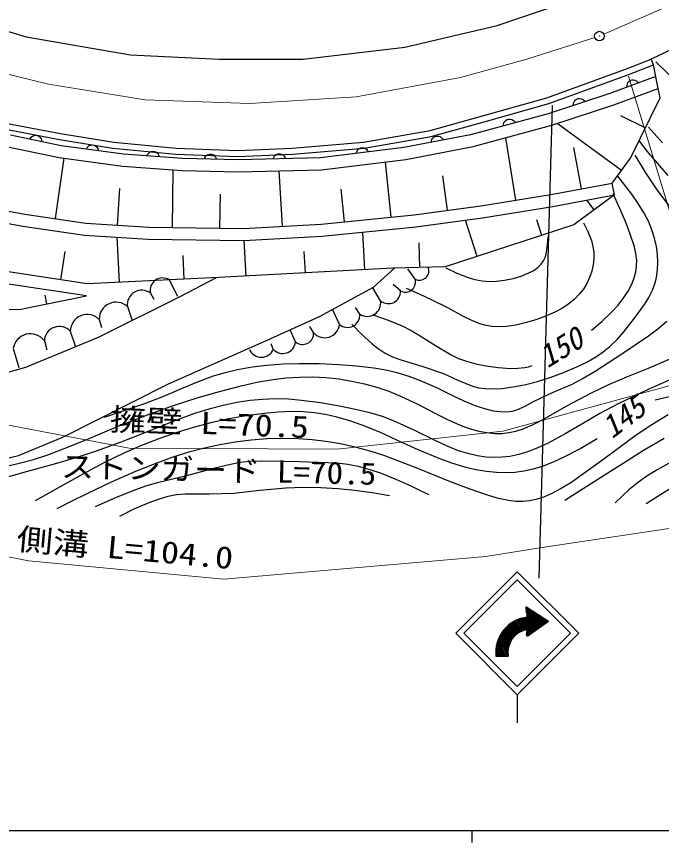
# Model space of a CAD drawing. Units: millimetres, scale not verified. Extents: x 40000 to 680000, y 20000 to 380000.
# Drawn here: x 130319 to 183700, y 204000 to 272356 of the extents above; entities that cross this region are included whole.
import ezdxf
from ezdxf.enums import TextEntityAlignment as Align

# ---------------------------------------------------------------- set-up
doc = ezdxf.new("R2010")
doc.units = ezdxf.units.MM
doc.header["$LTSCALE"] = 1000
doc.linetypes.add('CHAIN', pattern=[18.5, 12, -1.5, 3.5, -1.5])
for name, color, linetype, lineweight in [('M-BGD', 7, 'Continuous', 25), ('M-BMK', 2, 'CHAIN', 13), ('M-BMK-SRVR', 3, 'Continuous', 25), ('M-STR-HTXT', 7, 'Continuous', 13), ('M-STR-STRC', 7, 'Continuous', 25), ('M-TTL-BAND', 7, 'Continuous', 25)]:
    doc.layers.add(name, color=color, linetype=linetype, lineweight=lineweight)
doc.styles.add('ＭＳ ゴシック', font='')
doc.styles.get('ＭＳ ゴシック').set_extended_font_data('MS Gothic')

msp = doc.modelspace()

# ---------------------------------------------------------------- hatches: boundary and pattern name
at = {"layer": 'M-STR-STRC'}
h = msp.add_hatch(dxfattribs=at)
h.set_pattern_fill('USER', color=256, style=0, pattern_type=2)
h.set_pattern_definition([(115.8225, (171010, 220014), (-90.0148, -43.5584), [])])
h.paths.add_polyline_path([(169994, 219409), (171011, 219409), (171010, 220014), (171240, 220676), (171829, 221319), (172224, 221529), (172590, 221633), (172533, 221175), (172641, 221110), (174354, 222323), (172568, 223466), (172463, 223397), (172590, 222652), (171849, 222466), (171084, 222021), (170639, 221579), (170231, 220911), (170051, 220365), (169989, 219966)])

# ---------------------------------------------------------------- linework, layer by layer
at = {"layer": 'M-BGD'}
for p, q in [((170094, 271619), (178571, 274496)), ((124997, 272482), (131111, 270684)), ((162470, 269821), (170094, 271619)), ((131111, 270684), (139742, 269174)), ((154055, 268814), (162470, 269821)), ((185272, 269980), (182857, 268815)), ((139742, 269174), (147078, 268814)), ((147078, 268814), (154055, 268814)), ((180732, 267994), (182857, 268815)), ((183037, 268348), (182857, 268815)), ((174212, 265627), (180732, 267994)), ((180907, 267526), (183037, 268348)), ((183416, 266400), (183037, 268348)), ((174365, 265151), (180907, 267526)), ((183223, 267394), (179425, 265990)), ((179425, 265990), (174331, 264312)), ((179755, 265046), (183416, 266400)), ((183577, 265625), (183416, 266400)), ((168899, 264130), (174212, 265627)), ((181141, 260644), (183577, 265625)), ((169034, 263649), (174365, 265151)), ((174617, 263354), (179755, 265046)), ((164541, 262923), (168899, 264130)), ((174331, 264312), (167882, 262575)), ((182359, 263135), (180329, 264127)), ((129122, 263599), (133970, 262681)), ((164651, 262435), (169034, 263649)), ((168108, 261600), (174617, 263354)), ((180385, 259610), (175069, 263502)), ((129006, 263112), (133883, 262189)), ((134017, 261663), (129822, 262545)), ((133970, 262681), (138365, 261957)), ((159035, 261957), (164541, 262923)), ((167882, 262575), (162383, 261512)), ((133883, 262189), (138301, 261461)), ((138365, 261957), (143533, 261474)), ((153143, 261474), (159035, 261957)), ((159099, 261460), (164651, 262435)), ((171639, 257156), (170815, 262330)), ((129601, 261569), (133847, 260677)), ((139182, 260965), (134017, 261663)), ((138301, 261461), (143500, 260975)), ((143533, 261474), (148604, 261281)), ((148604, 261281), (153143, 261474)), ((153174, 260975), (159099, 261460)), ((162383, 261512), (155483, 260660)), ((162539, 260523), (168108, 261600)), ((177082, 258097), (176436, 261526)), ((133535, 255628), (134266, 260633)), ((133847, 260677), (139077, 259970)), ((144065, 260600), (139182, 260965)), ((143500, 260975), (148605, 260780)), ((148662, 260508), (144065, 260600)), ((148605, 260780), (153174, 260975)), ((155483, 260660), (148662, 260508)), ((155555, 259662), (162539, 260523)), ((179628, 258577), (181141, 260644)), ((139077, 259970), (144018, 259600)), ((161316, 255763), (160858, 260316)), ((143228, 254898), (143297, 259677)), ((144018, 259600), (148664, 259508)), ((148664, 259508), (155555, 259662)), ((152322, 254998), (152059, 259584)), ((165993, 256326), (165611, 259171)), ((174536, 257618), (179628, 258577)), ((179813, 257594), (179628, 258577)), ((138665, 255093), (138858, 258117)), ((157460, 255376), (157191, 258055)), ((147150, 254841), (147191, 257659)), ((168742, 256695), (174536, 257618)), ((174707, 256632), (179813, 257594)), ((179813, 257594), (176455, 255108)), ((178134, 256351), (177532, 257165)), ((126616, 256809), (131008, 255997)), ((163244, 255957), (168742, 256695)), ((168887, 255706), (174707, 256632)), ((126408, 255830), (130844, 255010)), ((131008, 255997), (136063, 255259)), ((155533, 255182), (163244, 255957)), ((163360, 254964), (168887, 255706)), ((130844, 255010), (135959, 254263)), ((136063, 255259), (141266, 254927)), ((149112, 254813), (155533, 255182)), ((176455, 255108), (165790, 251639)), ((168456, 252507), (167477, 255516)), ((173788, 254241), (173372, 255522)), ((141266, 254927), (149112, 254813)), ((155611, 254185), (163360, 254964)), ((159142, 251401), (158975, 254523)), ((135959, 254263), (141227, 253927)), ((138836, 250364), (138659, 254091)), ((141227, 253927), (149133, 253813)), ((149133, 253813), (155611, 254185)), ((149326, 250877), (149170, 253815)), ((163693, 251586), (163640, 253632)), ((133983, 250566), (134337, 252906)), ((144194, 250619), (144101, 252579)), ((154234, 251139), (154139, 252914)), ((165790, 251639), (161472, 251529)), ((164413, 251501), (164349, 251603)), ((136157, 250237), (127462, 251551)), ((161472, 251529), (147044, 250754)), ((159854, 249950), (161596, 251532)), ((163307, 250621), (162712, 251472)), ((136116, 249232), (127283, 250567)), ((147044, 250754), (136157, 250237)), ((142965, 250560), (143651, 249211)), ((143857, 249194), (146873, 250746)), ((155399, 247523), (159854, 249950)), ((160443, 248835), (159819, 249912)), ((162088, 249657), (161492, 250168)), ((130551, 248105), (136116, 249232)), ((132840, 248569), (132695, 249286)), ((137095, 245813), (143857, 249194)), ((141395, 249461), (141682, 248960)), ((116597, 248512), (130551, 248105)), ((139498, 248351), (139856, 247277)), ((158741, 247729), (158372, 248267)), ((151057, 245574), (155399, 247523)), ((157039, 246878), (156472, 248126)), ((137171, 247277), (137350, 246633)), ((134772, 246310), (135165, 245093)), ((153409, 245431), (152955, 246424)), ((154912, 246197), (154600, 246707)), ((131089, 243347), (137095, 245813)), ((132623, 245523), (132838, 244771)), ((142903, 241955), (151057, 245574)), ((130045, 244878), (130511, 243303)), ((151566, 244836), (151395, 245261)), ((126515, 242034), (131089, 243347)), ((134152, 237540), (142903, 241955)), ((130493, 236028), (134152, 237540)), ((126595, 235113), (130493, 236028))]:
    msp.add_line(p, q, dxfattribs=at)
for points in [[(180855, 266519), (180853, 266641), (180875, 266753), (180926, 266889), (181008, 266983), (181107, 267057), (181252, 267111), (181374, 267119), (181498, 267100), (181628, 267031), (181718, 266960), (181793, 266866)], [(176403, 264995), (176405, 265117), (176432, 265228), (176487, 265362), (176573, 265454), (176674, 265524), (176821, 265572), (176944, 265576), (177067, 265553), (177194, 265479), (177281, 265405), (177353, 265308)], [(170624, 263314), (170633, 263435), (170665, 263545), (170728, 263676), (170819, 263762), (170923, 263827), (171073, 263867), (171195, 263864), (171317, 263834), (171440, 263754), (171523, 263675), (171589, 263574)], [(182629, 263204), (183777, 261900)], [(131430, 262207), (131493, 262311), (131572, 262394), (131687, 262482), (131807, 262519), (131930, 262529), (132081, 262497), (132189, 262438), (132284, 262357), (132357, 262229), (132396, 262122), (132409, 262001)], [(164642, 261948), (164659, 262069), (164700, 262176), (164772, 262302), (164869, 262382), (164977, 262439), (165129, 262468), (165251, 262456), (165371, 262418), (165487, 262328), (165565, 262244), (165624, 262138)], [(184246, 259199), (182656, 261056), (182252, 261576), (181852, 262101)], [(136104, 261381), (136159, 261490), (136232, 261578), (136340, 261674), (136458, 261719), (136579, 261738), (136732, 261717), (136844, 261667), (136945, 261593), (137027, 261471), (137073, 261366), (137095, 261247)], [(141125, 260819), (141173, 260931), (141240, 261024), (141343, 261126), (141458, 261178), (141577, 261204), (141732, 261193), (141846, 261149), (141952, 261081), (142041, 260964), (142093, 260862), (142122, 260745)], [(158436, 261025), (158462, 261144), (158510, 261248), (158591, 261369), (158692, 261442), (158805, 261491), (158959, 261510), (159079, 261490), (159196, 261444), (159306, 261346), (159378, 261257), (159429, 261147)], [(145864, 260564), (145906, 260678), (145968, 260774), (146065, 260882), (146176, 260940), (146295, 260973), (146450, 260970), (146566, 260932), (146675, 260870), (146770, 260758), (146828, 260660), (146864, 260544)], [(151573, 260573), (151610, 260689), (151668, 260788), (151760, 260900), (151869, 260962), (151986, 261000), (152141, 261004), (152259, 260971), (152370, 260914), (152470, 260806), (152532, 260710), (152572, 260596)], [(181484, 260874), (182381, 259431), (183326, 258026), (184442, 256526)], [(158060, 246893), (158870, 246069), (159716, 245293), (160255, 244873), (160831, 244502), (161425, 244204), (162047, 243959), (163854, 243422), (165658, 242823), (166845, 242259), (168045, 241755), (168561, 241627), (169090, 241558), (169779, 241537), (170477, 241578), (171425, 241700), (172362, 241882), (173435, 242157), (174493, 242491), (175597, 242895), (176696, 243363), (177519, 243764), (178317, 244220), (178885, 244604), (179423, 245041), (180023, 245629), (180590, 246271), (181465, 247381), (182293, 248528), (182650, 249105), (182957, 249717), (183147, 250229), (183283, 250771), (183374, 251386), (183404, 252011), (183373, 252676), (183283, 253335), (183126, 254022), (182909, 254702), (182618, 255408), (182269, 256094), (181782, 256894), (181243, 257663), (180670, 258412), (180074, 259157)], [(177894, 246393), (178761, 247127), (179600, 247917), (180111, 248481), (180585, 249093), (180935, 249636), (181235, 250212), (181436, 250721), (181577, 251239), (181644, 251707), (181651, 252186), (181588, 252735), (181461, 253293), (181113, 254345), (180708, 255379), (180213, 256536), (179701, 257676)], [(177253, 255294), (177605, 254567), (177901, 253815), (178027, 253336), (178094, 252841), (178099, 252325), (178043, 251806), (177924, 251274), (177744, 250748), (177513, 250257), (177233, 249803), (176894, 249372), (176505, 248975), (176028, 248581), (175509, 248231), (174871, 247880), (174188, 247573), (173310, 247255), (172407, 246993), (171641, 246817), (170876, 246701), (170282, 246668), (169698, 246695), (169183, 246779), (168669, 246925), (167992, 247200), (167316, 247540), (166029, 248248), (164732, 248894), (163671, 249373), (162598, 249837)], [(165848, 251554), (166763, 251123), (167695, 250751), (168263, 250584), (168848, 250475), (169431, 250432), (170034, 250450), (170715, 250536), (171417, 250687), (172074, 250879), (172720, 251131), (173130, 251349), (173492, 251608), (173735, 251849), (173934, 252132), (174087, 252477), (174189, 252855), (174272, 253478), (174310, 254129)], [(159890, 247640), (161073, 247226), (162230, 246756), (162990, 246378), (163732, 245940), (164998, 245119), (166293, 244353), (166910, 244064), (167550, 243831), (168347, 243616), (169177, 243456), (170193, 243315), (171225, 243233), (171806, 243241), (172387, 243310), (172688, 243376), (172988, 243465)], [(184130, 247116), (183394, 246485), (182618, 245900), (180429, 244412), (178207, 242974), (177225, 242399), (176212, 241876), (174644, 241199), (173077, 240457), (172395, 240080), (171700, 239765), (171301, 239663), (170877, 239618), (170342, 239632), (169806, 239707), (169072, 239881), (168365, 240111), (167368, 240522), (166386, 240992), (165094, 241629), (163761, 242218), (162805, 242565), (161824, 242857), (160875, 243084), (159901, 243255), (158457, 243426), (157003, 243537), (155362, 243611), (153713, 243626), (152376, 243581), (151040, 243477), (149825, 243325), (148613, 243113), (147601, 242878), (146607, 242585), (145343, 242120), (144088, 241594), (142473, 240913), (140830, 240286), (139208, 239716), (137579, 239167)], [(129408, 235129), (130550, 235379), (131734, 235701), (132910, 236083), (134631, 236734), (136341, 237444), (138735, 238451), (141148, 239400), (143239, 240132), (145364, 240813), (147124, 241333), (148909, 241798), (150219, 242083), (151549, 242310), (152641, 242443), (153738, 242515), (154827, 242525), (155917, 242474), (157003, 242362), (158084, 242190), (159123, 241964), (160147, 241679), (161132, 241343), (162104, 240946), (163539, 240269), (164953, 239535), (165976, 239015), (167027, 238550), (167788, 238273), (168574, 238053), (169233, 237926), (169902, 237859), (170477, 237857), (171052, 237917), (171653, 238047), (172251, 238239), (173023, 238565), (173791, 238956), (175854, 240129), (177907, 241226), (179351, 241906), (180822, 242533), (182636, 243250), (184420, 244020)], [(185092, 242596), (182590, 241481), (180121, 240316), (178610, 239503), (177116, 238630), (175732, 237819), (174315, 237059), (173472, 236668), (172601, 236331), (171888, 236115), (171152, 235956), (170498, 235875), (169841, 235854), (169152, 235896), (168467, 235999), (167681, 236183), (166910, 236426), (165896, 236828), (164911, 237283), (163229, 238120), (161530, 238899), (160616, 239241), (159682, 239525), (158381, 239841), (157051, 240103), (155486, 240374), (153918, 240585), (152823, 240675), (151727, 240704), (150689, 240666), (149654, 240568), (148545, 240401), (147436, 240172), (146245, 239861), (145061, 239490), (143202, 238814), (141355, 238078), (139183, 237211), (136988, 236399), (135222, 235822), (133438, 235303), (130813, 234603), (128194, 233842)], [(184352, 240893), (183180, 240603)], [(178383, 237402), (177026, 236618), (175628, 235881), (174742, 235476), (173832, 235128), (173075, 234898), (172296, 234724), (171575, 234626), (170836, 234587), (170033, 234607), (169221, 234689), (168327, 234844), (167437, 235059), (166355, 235387), (165296, 235770), (163549, 236504), (161801, 237304), (160378, 237946), (158932, 238533), (157893, 238895), (156832, 239201), (155902, 239408), (154962, 239555), (154033, 239637), (153084, 239659), (151950, 239618), (150813, 239516), (149339, 239315), (147870, 239054), (146398, 238732), (144945, 238352), (143511, 237915), (142088, 237419), (140661, 236855), (139257, 236235), (137551, 235407), (135869, 234523), (133863, 233406), (131869, 232261)], [(184239, 239389), (182910, 238576), (181612, 237711), (178932, 235724), (176190, 233766), (175392, 233282), (174556, 232846), (173940, 232586), (173312, 232386), (172772, 232274), (172226, 232222), (171636, 232233), (171032, 232305), (170210, 232479), (169393, 232715), (167793, 233260), (166237, 233853), (163531, 234946), (160797, 235987), (159578, 236381), (158334, 236721), (157134, 236988), (155922, 237195), (154781, 237333), (153634, 237411), (152361, 237434), (151077, 237396), (149749, 237295), (148419, 237133), (147148, 236919), (145880, 236644), (144568, 236292), (143262, 235881), (141710, 235320), (140180, 234703), (138151, 233807), (136138, 232851), (134900, 232243), (133655, 231625)], [(183926, 237428), (182217, 236432), (180530, 235378), (178119, 233842), (175700, 232299)], [(136844, 231809), (138388, 232502), (139960, 233142), (141014, 233503), (142096, 233810), (144426, 234376), (146748, 235002), (147773, 235266), (148806, 235470), (149692, 235563), (150596, 235597), (153729, 235539), (156861, 235420), (157734, 235307), (158594, 235135), (159548, 234875), (160499, 234553), (161764, 234044), (163017, 233476), (163723, 233138), (164437, 232790)], [(184330, 235379), (183356, 234844), (182418, 234260), (181699, 233746), (181009, 233177), (180435, 232651), (179872, 232111)], [(138867, 231012), (140061, 231603), (141285, 232143), (142065, 232425), (142866, 232650), (143564, 232787), (144278, 232867), (146296, 232859), (148311, 232912), (150455, 233166), (152615, 233362), (154054, 233403), (155493, 233383), (156901, 233301), (158311, 233157), (159753, 232959), (161187, 232728)], [(182439, 232044), (184668, 233456)]]:
    msp.add_lwpolyline(points, dxfattribs=at)
for centre, radius, start, end in [((163677, 251291), 765, 241.10007, 15.86034), ((142409, 249684), 1038, 57.62736, 192.38763), ((162497, 250393), 842, 240.9532, 15.71348), ((140678, 248511), 1191, 52.94347, 187.70374), ((161094, 249589), 996, 229.18492, 3.94518), ((159361, 248636), 1099, 235.64374, 10.404), ((138558, 247329), 1388, 47.395, 182.15527), ((136172, 246294), 1401, 44.56857, 179.32883), ((157713, 247658), 1030, 229.18492, 3.94518), ((155834, 246980), 1210, 220.36453, 355.12481), ((131469, 244663), 1439, 36.65611, 171.41638), ((133862, 245469), 1239, 42.75617, 177.51644), ((154001, 246127), 914, 229.61571, 4.37598), ((152363, 245518), 1049, 220.52431, 355.28458), ((150575, 245215), 1060, 204.28015, 339.04042)]:
    msp.add_arc(centre, radius, start, end, dxfattribs=at)
at = {"layer": 'M-BMK'}
for p, q in [((178929, 270895), (185588, 273796)), ((172542, 268834), (178181, 270614)), ((124249, 268914), (132973, 266753)), ((167067, 267313), (172542, 268834)), ((158424, 265712), (167067, 267313)), ((132973, 266753), (140976, 265472)), ((140976, 265472), (149620, 265152)), ((149620, 265152), (158424, 265712))]:
    msp.add_line(p, q, dxfattribs=at)
at = {"layer": 'M-BMK-SRVR'}
for radius in [398, 12]:
    msp.add_circle((178563, 270735), radius, dxfattribs=at)
at = {"layer": 'M-STR-HTXT'}
for p, q in [((180967, 267413), (192226, 230366)), ((191671, 243779), (170573, 238054)), ((121056, 240171), (139634, 236620)), ((156845, 236552), (170573, 238054)), ((139634, 236620), (156845, 236552)), ((191998, 231119), (173622, 228381)), ((112208, 230969), (131314, 227313)), ((169173, 227667), (173622, 228381)), ((147472, 225780), (169173, 227667)), ((131314, 227313), (147472, 225780))]:
    msp.add_line(p, q, dxfattribs=at)
at = {"layer": 'M-STR-STRC'}
for p, q in [((183240, 268613), (211769, 240602)), ((174651, 265000), (173552, 225888)), ((171764, 226403), (166673, 221312)), ((176856, 221312), (171764, 226403)), ((171764, 225725), (167352, 221312)), ((176177, 221312), (171764, 225725)), ((172463, 223397), (172590, 222652)), ((172568, 223466), (174354, 222323)), ((172641, 221110), (174354, 222323)), ((172533, 221175), (172590, 221633)), ((171764, 216221), (166673, 221312)), ((171764, 216900), (167352, 221312)), ((171764, 216221), (176856, 221312)), ((171764, 216900), (176177, 221312)), ((169994, 219409), (171011, 219409)), ((171764, 216221), (171764, 213903))]:
    msp.add_line(p, q, dxfattribs=at)
for centre, radius, start, end in [((172531, 223408), 69, 57.38077, 189.69095), ((172935, 219715), 2957, 96.70319, 185.95551), ((172935, 219715), 1948, 100.20398, 189.06003), ((172601, 221166), 69, 172.87497, 305.31122)]:
    msp.add_arc(centre, radius, start, end, dxfattribs=at)
at = {"layer": 'M-TTL-BAND'}
for p, q in [((40000, 205000), (579000, 205000)), ((168000, 205000), (168000, 204000))]:
    msp.add_line(p, q, dxfattribs=at)

# ---------------------------------------------------------------- texts
at = {"layer": 'M-BGD', "style": 'ＭＳ ゴシック', "oblique": 15}
for s, rotation, p in [('150', 31.4, (174534, 242744)), ('145', 37.1, (179933, 236916))]:
    msp.add_text(s, height=1833, rotation=rotation, dxfattribs=at).set_placement(p, align=Align.BOTTOM_LEFT)
at = {"layer": 'M-STR-HTXT', "style": 'ＭＳ ゴシック'}
for s, rotation, width, p in [('擁壁 L=70.5', 357.7, 1.2, (137994, 237576)), ('ストンガード L=70.5', 358.6, 1.1, (133965, 233683)), ('側溝 L=104.0', 354.8, 1.2, (130213, 227698))]:
    msp.add_text(s, height=1833, rotation=rotation, dxfattribs=dict(at, width=width)).set_placement(p, align=Align.BOTTOM_LEFT)

doc.saveas('drawing.dxf')
